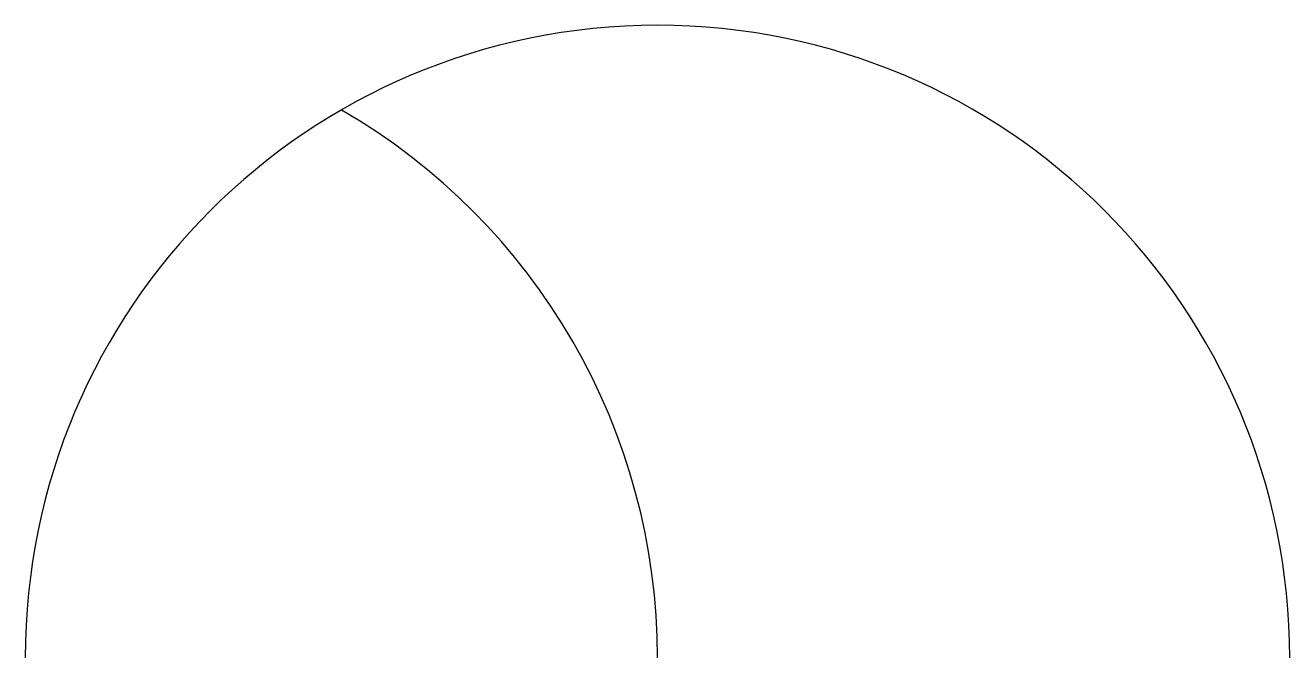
# Model space of a CAD drawing. Header units: millimetres. Extents: x 10 to 30, y 10 to 20.
import ezdxf

# ---------------------------------------------------------------- set-up
doc = ezdxf.new("R2010")
doc.units = ezdxf.units.MM
doc.layers.get('0').update_dxf_attribs({"lineweight": 25})

msp = doc.modelspace()

# ---------------------------------------------------------------- linework, layer by layer
for centre, end in [((20, 10), 180), ((10, 10), 60)]:
    msp.add_arc(centre, 10, 0, end)

doc.saveas('drawing.dxf')
